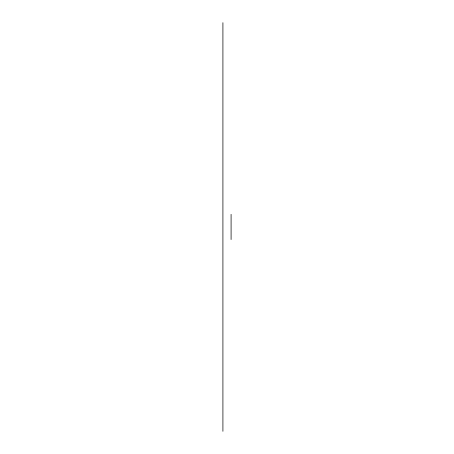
<?xml version="1.0" encoding="UTF-8"?>
<svg xmlns="http://www.w3.org/2000/svg" width="454" height="454" viewBox="0 0 454 454"><rect width="100%" height="100%" fill="white"/><g stroke="black" fill="none" stroke-linecap="round" stroke-linejoin="round"><path stroke-width="0.68" d="M231.086 214.328L231.086 239.547M222.914 22.7L222.914 431.3"/></g></svg>
